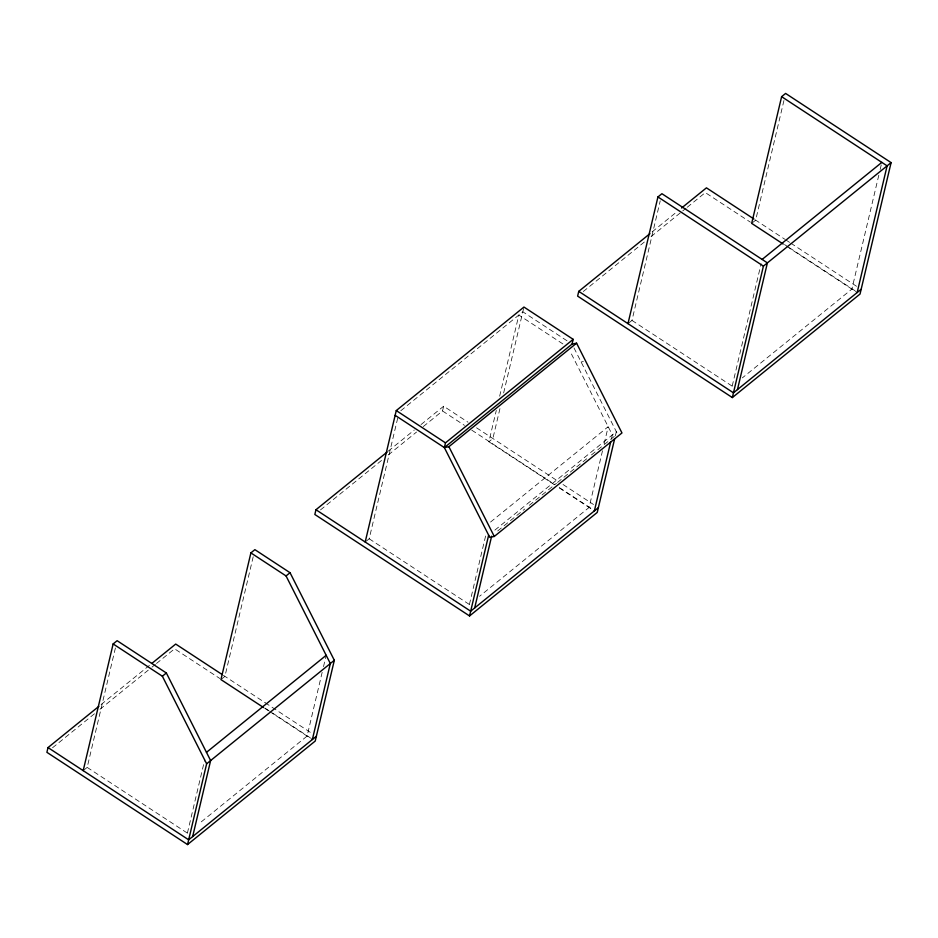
<?xml version="1.0" encoding="UTF-8"?>
<svg xmlns="http://www.w3.org/2000/svg" width="938" height="938" viewBox="0 0 938 938"><rect width="100%" height="100%" fill="white"/><g stroke="black" fill="none" stroke-linecap="round" stroke-linejoin="round"><path stroke-width="0.7" stroke-dasharray="4.69 3.52" d="M83.189 770.637L87.175 767.401L115.444 647.818M187.389 833.12L204.801 759.44M253.201 556.773L224.932 676.345L221.943 678.772M322.168 672.312L307.089 736.084L198.68 823.963M323.504 666.648L325.849 656.729M366.195 541.203L369.185 538.787L398.122 416.355M423.319 426.544L442.525 410.973L443.651 406.224L468.015 422.206M554.358 484.676L488.886 441.739L496.296 410.422M499.661 396.188L518.843 315.051L564.465 344.961M499.942 408.616L492.884 438.503L488.886 441.739M503.647 392.952L523.674 308.25M469.399 604.506L485.814 535.07M628.976 322.836L631.978 320.409L660.235 200.826M602.501 450.779L589.099 507.458L479.564 596.263M604.178 443.697L608.187 426.696L489.613 522.818M611.341 439.125L612.338 434.904L570.046 351.246M615.34 435.889L616.336 431.668L493.763 531.025M783.934 100.554L755.665 220.137L751.678 223.373M732.179 386.128L761.117 263.707M878.812 175.207L851.892 289.092L742.345 377.885M880.149 169.508L881.837 162.391M400.796 410.738L522.829 311.815L567.256 340.94M652.203 231.815L677.06 211.671M583.284 291.53L646.563 240.234M651.078 236.575L681.586 211.836M682.723 210.921L686.112 208.177M687.237 207.263L705.317 192.607L750.388 222.165M388.285 451.108L414.279 430.038M421.056 424.539L443.651 406.224M320.491 509.909L382.645 459.526M388.297 454.942L416.542 432.043M101.128 704.52L149.717 665.136M52.551 747.75L95.488 712.939M100.003 709.269L150.854 668.055M151.979 667.141L155.38 664.385M156.505 663.471L174.585 648.815L219.832 678.491M497.668 530.967L524.788 508.982M529.302 505.312L556.422 483.328M557.559 482.413L586.93 458.6M591.456 454.93L615.187 435.689M581.114 361.998L583.366 361.54M755.172 219.809L784.766 239.213M785.622 239.776L790.5 242.977M790.828 243.188L857.508 286.922M784.496 244.525L788.155 246.929M789.374 247.726L855.151 290.862M786.841 246.424L857.156 292.55M631.978 320.409L732.601 386.409M476.539 427.798L558.356 481.44M563.034 484.512L593.508 504.503M442.525 410.973L464.462 425.36M471.767 430.143L554.604 484.477M559.47 487.666L592.37 509.24M559.212 487.866L594.375 510.917M369.185 538.787L469.821 604.775M223.408 675.348L264.985 702.621M265.161 702.726L311.475 733.106M265.091 708.167L271.199 712.177M272.43 712.986L310.337 737.843M264.821 708.366L268.479 710.758M269.698 711.555L312.366 739.543M87.175 767.401L187.811 833.401M573.997 347.928L617.439 433.86"/><path stroke-width="1.41" d="M98.865 706.349L48.026 747.574L46.9 752.323L187.541 844.563L315.227 741.055L334.327 660.282L290.041 572.708L254.878 549.656L250.892 552.892L220.946 679.581L263.601 707.557M83.189 770.637L113.135 643.937L117.121 640.701L166.354 672.992L210.628 760.566L192.653 836.579M187.541 844.563L206.641 763.79L334.327 660.282M387.16 452.022L315.965 509.733L314.84 514.481L469.551 615.949L597.236 512.441L614.671 438.703M312.366 739.543L330.328 663.518L286.055 575.944L250.892 552.892M365.199 542.012L396.27 410.574L523.955 307.054L573.177 339.345L572.051 344.094L444.366 447.602L395.144 415.323M572.051 344.094L576.577 343.179L621.964 432.946L494.279 536.454L489.765 537.368L444.366 447.602L445.491 442.853L573.177 339.345M469.551 615.949L488.651 535.176M474.675 607.965L491.641 536.161M649.94 233.656L578.758 291.355L577.632 296.115L732.344 397.571L860.029 294.063L891.1 162.614L785.61 93.437L781.624 96.673L751.678 223.373L783.195 244.044M627.979 323.645L657.937 196.945L661.923 193.709L767.401 262.886L737.456 389.587M594.375 510.917L610.673 441.939M732.344 397.571L763.415 266.122L891.1 162.614M857.156 292.55L887.114 165.85L781.624 96.673M681.586 208.002L706.443 187.846L753.953 219.011M151.979 663.307L175.711 644.066L222.177 674.539M113.135 643.937L162.356 676.216L166.354 672.992M286.055 575.944L290.041 572.708M444.366 447.602L448.892 446.687L576.577 343.179M762.137 259.427L881.837 162.391M206.477 752.346L326.178 655.31M861.154 289.314L733.469 392.823L578.758 291.355M316.352 736.307L188.667 839.815L48.026 747.574M598.362 507.681L470.677 611.189L315.965 509.733M657.937 196.945L763.415 266.122M396.27 410.574L445.491 442.853M448.892 446.687L494.279 536.454M162.356 676.216L206.641 763.79"/></g></svg>
